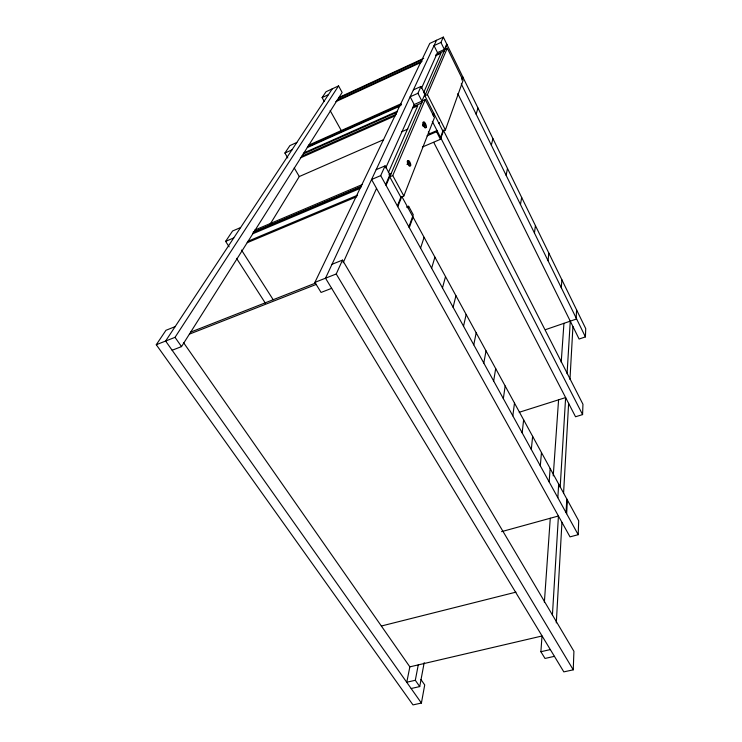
<?xml version="1.0" encoding="UTF-8"?>
<svg xmlns="http://www.w3.org/2000/svg" width="742" height="742" viewBox="0 0 742 742"><rect width="100%" height="100%" fill="white"/><g stroke="black" fill="none" stroke-linecap="round" stroke-linejoin="round"><path stroke-width="1.11" d="M436.537 40.263L325.525 278.194L563.827 671.881L573.241 669.822L573.918 651.3L342.498 260.117L332.017 264.282M390.338 175.427L385.117 165.856L380.702 175.613L371.575 179.49L570.023 536.865L578.185 534.694L578.695 520.801L401.812 196.472L397.786 206.675M433.745 142.399L575.542 416.763L582.581 414.592L582.952 404.26L443.243 130.026L440.553 137.465M457.777 93.65L579.103 339.029L585.419 336.905L585.726 328.604L443.336 37.1L429.776 43.416L314.905 282.368L321.073 292.441L331.665 288.332M566.656 513.733L567.361 500.015M566.072 512.676L566.786 498.967M576.172 318.068L576.599 309.915M556.296 622.918L561.944 522.312M563.558 493.523L568.622 403.379M569.967 379.375L572.935 326.545M552.419 615.109L558.438 515.996L501.555 531.652M560.173 487.327L565.627 397.582L519.214 412.283M567.073 373.699L570.264 321.147M557.836 497.687L558.68 484.109M554.413 656.336L545.008 658.451L540.899 651.726L542.003 635.996L409.853 666.854L406.774 682.223L415.307 680.275L418.265 664.888M544.368 602.318L550.267 518.25M553.235 475.91L558.578 399.817M561.212 362.198L563.939 323.327M549.145 481.901L550.147 468.462M561.277 287.71L561.898 279.827M540.306 465.828L541.465 452.546M531.309 449.466L532.635 436.342M548.041 260.73L548.839 253.087M522.155 432.818L523.639 419.861M512.824 415.863L514.494 403.073M534.444 233.016L535.427 225.633M503.336 398.593L505.172 385.988M493.662 380.998L495.684 368.588M520.467 204.542L521.654 197.437M483.803 363.079L486.019 350.873M175.121 326.647L165.958 330.292L156.274 344.715L412.988 704.9L421.41 703.054L424.712 684.931L420.964 679.542M411.207 688.502L419.722 686.582L424.192 662.671M473.767 344.826L476.178 332.824M506.1 175.26L507.5 168.453M463.527 326.22L466.152 314.441M453.102 307.253L455.94 295.715M491.325 145.154L492.938 138.661M442.473 287.924L445.525 276.618M431.631 268.214L434.914 257.159M476.132 114.175L477.978 108.017M420.575 248.106L424.099 237.329M447.009 44.631L424.86 95.764L442.863 131.074L445.395 129.989L463.064 80.442L447.296 48.211L445.005 49.269M409.296 227.599L413.062 217.1M408.898 226.885L413.275 214.744L408.656 206.267L406.523 207.139M422.356 147.046L440.433 139.31L443.558 130.648M461.802 79.96L462.85 77.057M461.858 78.485L462.581 76.5M439.051 123.608L439.44 122.569M408.044 207.899L408.656 206.267M427.04 135.851L436.556 131.742L437.01 130.546L429.321 133.857L428.347 131.965M397.387 205.951L400.856 197.186L403.843 195.953L434.469 117.588L425.277 99.595L422.699 100.745L386.044 185.333M433.439 116.262L434.255 114.194M432.79 114.991L433.606 112.932M400.856 197.186L389.736 176.819L392.741 175.548L425.277 99.595M424.86 95.764L427.411 94.624L447.296 48.211M385.636 184.582L389.94 174.695M424.953 94.141L421.929 101.107L414.184 104.557L385.738 167.915M446.73 44.056L444.375 49.464L437.502 52.636L421.549 88.15M388.363 172.673L417.774 105.754L412.487 108.109M423.599 92.833L440.989 53.238L435.73 55.659M343.156 262.751L376.537 188.403M314.905 282.368L336.228 273.983L342.498 260.117M415.242 106.616L410.168 96.785L417.922 93.297L421.029 86.434L425.277 94.781M437.502 52.636L434.033 45.633L440.924 42.433L443.336 37.1M269.698 224.928L299.295 176.54L383.605 139.672M172.125 350.252L181.521 346.607L342.127 92.444L338.556 85.905L326.035 91.739L322.102 97.592L324.319 101.571M156.274 344.715L175.029 337.341L338.556 85.905M165.605 341.051L332.277 88.836M229.13 246.826L225.624 241.373L232.589 230.985L240.603 227.571M287.803 157.972L284.9 153.047L289.899 145.599L296.837 142.464M322.102 97.592L328.428 94.661M338.955 97.471L423.701 58.377M338.417 98.315L422.272 59.657M337.007 100.337L422.189 61.113M435.86 54.815L444.282 50.938M335.774 101.663L421.002 62.439M413.387 89.884L421.029 86.434M284.9 153.047L291.94 149.884M308.366 145.302L401.023 103.787M307.819 146.471L401.543 104.52M307.967 146.508L401.357 104.705M307.299 147.556L399.827 106.171M303.923 152.898L397.499 111.189M303.237 153.984L397.007 112.209M301.373 156.46L396.413 114.175M413.313 106.662L421.762 102.906M300.352 157.944L395.56 115.631M401.515 131.844L407.84 129.08M376.148 169.686L385.117 165.856M408.592 163.639C408.397 162.201 410.103 164.056 409.398 162.888M407.098 164.158L409.491 163.064A2.885 0.89 67.4 0 0 409.194 162.498M225.624 241.373L233.758 237.922M407.182 164.307L409.38 163.407M254.608 230.178L362.309 184.554M253.031 232.237L361.289 186.446M388.891 174.769L391.015 173.869M253.764 232.274L361.447 186.743M252.837 233.749L359.805 188.551M248.125 241.196L357.542 195.22M247.169 242.717L356.846 196.676M190.675 332.11L315.749 282.999M189.386 334.141L315.962 284.52M545.518 329.652L576.617 318.967M381.351 626.016L515.987 592.135M540.899 651.726L550.323 649.584M424.072 124.424L424.433 124.971M165.624 341.032L421.41 703.054M415.307 680.275L419.722 686.582M175.029 337.341L181.521 346.607M183.45 342.507L409.853 666.854M236.522 258.318L265.358 303.153M241.493 250.045L273.232 299.787M336.228 273.983L573.241 669.822M294.222 167.924L299.295 176.54M330.144 110.558L341.329 130.629M380.702 175.613L578.185 534.694M392.741 175.548L403.843 195.953M417.922 93.297L422.254 101.756M432.326 121.41L582.581 414.592M436.556 131.742L440.433 139.31M427.411 94.624L445.395 129.989M440.924 42.433L444.662 50.048M461.255 83.874L585.419 336.905M410.038 165.151A2.885 0.89 67.4 0 1 408.851 165.587A2.885 0.89 67.4 0 1 407.302 161.812A2.885 0.89 67.4 0 1 408.49 161.385M425.667 127.411A3.089 0.872 67.2 0 1 424.229 126.956A3.089 0.872 67.2 0 1 422.792 123.07A3.089 0.872 67.2 0 1 423.988 122.866M425.407 125.296L424.739 124.044L425.407 125.296M423.274 126.223L422.606 124.971L423.274 126.223M408.137 162.108A2.885 0.89 67.4 0 0 410.512 165.837A2.885 0.89 67.4 0 0 409.584 161.57A2.885 0.89 67.4 0 0 408.137 162.108M423.719 123.562A3.098 0.872 67.3 0 0 426.205 127.596A3.098 0.872 67.3 0 0 425.147 123.051A3.098 0.872 67.3 0 0 423.719 123.562"/></g></svg>
